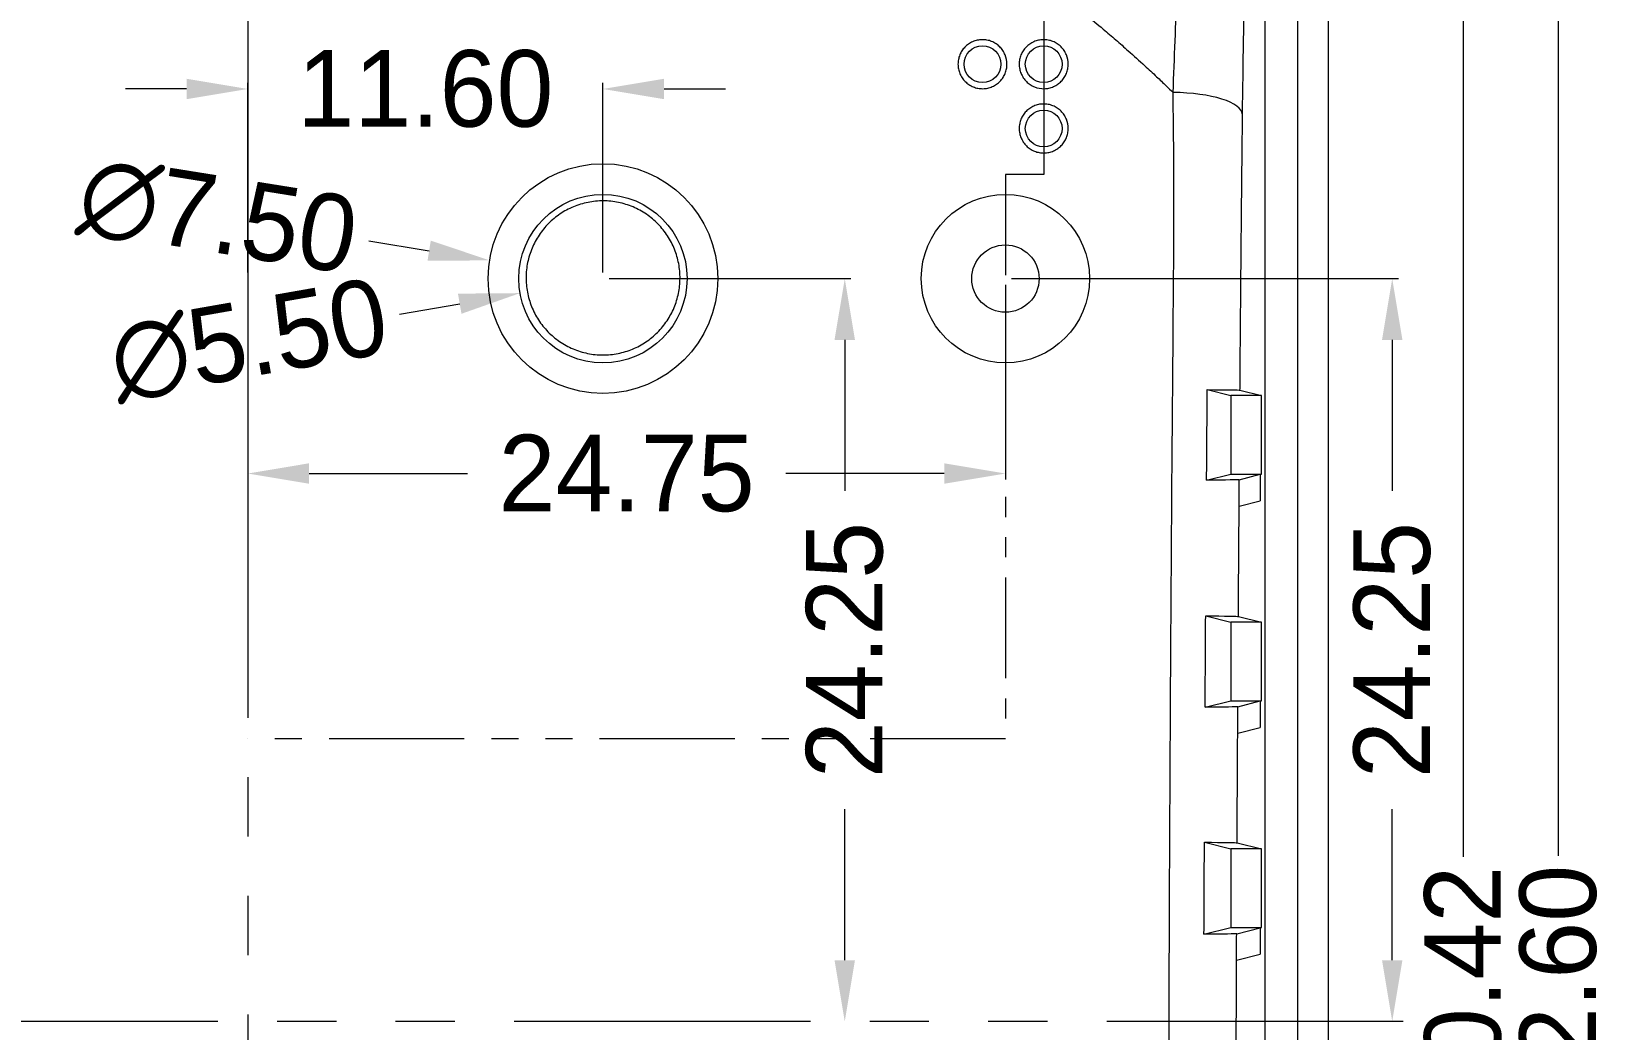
# Model space of a CAD drawing. Extents: x -222 to 335, y 201 to 414.
# Drawn here: x 124.4 to 175.9, y 309.4 to 342 of the extents above; entities that cross this region are included whole.
import ezdxf

# ---------------------------------------------------------------- set-up
doc = ezdxf.new("R2010")
doc.units = 0
doc.header["$MEASUREMENT"] = 0
doc.linetypes.add('PHANTOM', pattern=[2.5, 1.25, -0.25, 0.25, -0.25, 0.25, -0.25])
doc.layers.add('10', color=7, linetype='Continuous')
doc.dimstyles.get("Standard").update_dxf_attribs({"dimtxt": 0.18, "dimasz": 0.18, "dimexe": 0.18, "dimexo": 0.0625, "dimgap": 0.09, "dimtad": 0, "dimtih": 1, "dimtoh": 1, "dimdec": 4, "dimzin": 0, "dimdsep": 46, "dimtxsty": 'Standard', "dimcen": 0.09, "dimadec": 0, "dimazin": 0, "dimtfac": 1, "dimtdec": 4, "dimtofl": 0, "dimtmove": 0, "dimatfit": 3, "dimfxl": 0, "dimtolj": 1, "dimtzin": 0, "dimarcsym": 0})

# ---------------------------------------------------------------- blocks, each defined once
blk = doc.blocks.new('*D29')
at = {"color": 4, "linetype": 'Continuous', "lineweight": 9}
for p, q in [((129.423, 340.139), (127.423, 340.139)), ((131.423, 334.148), (131.423, 340.339)), ((143.023, 334.148), (143.023, 340.339)), ((145.023, 340.139), (147.023, 340.139))]:
    blk.add_line(p, q, dxfattribs=at)
for points in [[(129.423, 340.472), (129.423, 339.805), (131.423, 340.139)], [(145.023, 340.472), (145.023, 339.805), (143.023, 340.139)]]:
    blk.add_solid(points, dxfattribs=at)
at = {"layer": 'Defpoints', "color": 0, "linetype": 'Continuous', "lineweight": 9}
for p in [(143.023, 340.139), (131.423, 333.948), (143.023, 333.948)]:
    blk.add_point(p, dxfattribs=at)
at = {"color": 3, "linetype": 'Continuous', "lineweight": 9, "insert": (137.223, 340.139), "char_height": 2.5, "attachment_point": 5}
blk.add_mtext('\\A1;11.60', dxfattribs=at)
blk = doc.blocks.new('*D34')
at = {"color": 4, "linetype": 'Continuous', "lineweight": 9}
for p, q in [((131.423, 339.939), (131.423, 327.385)), ((156.173, 333.748), (156.173, 327.385)), ((133.423, 327.585), (138.598, 327.585)), ((154.173, 327.585), (148.998, 327.585))]:
    blk.add_line(p, q, dxfattribs=at)
for points in [[(133.423, 327.919), (133.423, 327.252), (131.423, 327.585)], [(154.173, 327.919), (154.173, 327.252), (156.173, 327.585)]]:
    blk.add_solid(points, dxfattribs=at)
at = {"layer": 'Defpoints', "color": 0, "linetype": 'Continuous', "lineweight": 9}
for p in [(131.423, 340.139), (156.173, 333.948), (131.423, 327.585)]:
    blk.add_point(p, dxfattribs=at)
at = {"color": 3, "linetype": 'Continuous', "lineweight": 9, "insert": (143.798, 327.585), "char_height": 2.5, "attachment_point": 5}
blk.add_mtext('\\A1;24.75', dxfattribs=at)
blk = doc.blocks.new('*D35')
at = {"color": 4, "linetype": 'Continuous', "lineweight": 9}
for p, q in [((143.223, 333.948), (151.124, 333.948)), ((150.924, 331.948), (150.924, 327.023)), ((150.924, 311.698), (150.924, 316.623))]:
    blk.add_line(p, q, dxfattribs=at)
for points in [[(150.59, 331.948), (151.257, 331.948), (150.924, 333.948)], [(150.59, 311.698), (151.257, 311.698), (150.924, 309.698)]]:
    blk.add_solid(points, dxfattribs=at)
at = {"layer": 'Defpoints', "color": 0, "linetype": 'Continuous', "lineweight": 9}
for p in [(143.023, 333.948), (150.924, 309.698), (150.924, 309.698)]:
    blk.add_point(p, dxfattribs=at)
at = {"color": 3, "linetype": 'Continuous', "lineweight": 9, "insert": (150.924, 321.823), "char_height": 2.5, "attachment_point": 5, "rotation": 90}
blk.add_mtext('\\A1;24.25', dxfattribs=at)
blk = doc.blocks.new('*D37')
at = {"color": 4, "linetype": 'Continuous', "lineweight": 9}
for p, q in [((156.373, 333.948), (169.009, 333.948)), ((168.809, 331.948), (168.809, 327.023)), ((168.809, 311.698), (168.809, 316.623)), ((168.963, 309.698), (168.609, 309.698))]:
    blk.add_line(p, q, dxfattribs=at)
for points in [[(168.476, 331.948), (169.143, 331.948), (168.809, 333.948)], [(168.476, 311.698), (169.143, 311.698), (168.809, 309.698)]]:
    blk.add_solid(points, dxfattribs=at)
at = {"layer": 'Defpoints', "color": 0, "linetype": 'Continuous', "lineweight": 9}
for p in [(156.173, 333.948), (168.809, 333.948), (169.163, 309.698)]:
    blk.add_point(p, dxfattribs=at)
at = {"color": 3, "linetype": 'Continuous', "lineweight": 9, "insert": (168.809, 321.823), "char_height": 2.5, "attachment_point": 5, "rotation": 90}
blk.add_mtext('\\A1;24.25', dxfattribs=at)
blk = doc.blocks.new('*D39')
at = {"color": 4, "linetype": 'Continuous', "lineweight": 9}
blk.add_line((135.371, 335.177), (137.346, 334.86), dxfattribs=at)
blk.add_solid([(137.399, 335.189), (137.293, 334.531), (139.32, 334.543)], dxfattribs=at)
at = {"layer": 'Defpoints', "color": 0, "linetype": 'Continuous', "lineweight": 9}
for p in [(139.32, 334.543), (146.726, 333.354)]:
    blk.add_point(p, dxfattribs=at)
at = {"color": 3, "linetype": 'Continuous', "lineweight": 9, "insert": (130.442, 335.968), "char_height": 2.5, "attachment_point": 5, "rotation": 350.8816}
blk.add_mtext('\\A1;∅7.50', dxfattribs=at)
blk = doc.blocks.new('*D40')
at = {"color": 4, "linetype": 'Continuous', "lineweight": 9}
blk.add_line((136.374, 332.783), (138.344, 333.128), dxfattribs=at)
blk.add_solid([(138.287, 333.457), (138.402, 332.8), (140.314, 333.474)], dxfattribs=at)
at = {"layer": 'Defpoints', "color": 0, "linetype": 'Continuous', "lineweight": 9}
for p in [(145.732, 334.423), (140.314, 333.474)]:
    blk.add_point(p, dxfattribs=at)
at = {"color": 3, "linetype": 'Continuous', "lineweight": 9, "insert": (131.458, 331.921), "char_height": 2.5, "attachment_point": 5, "rotation": 9.9418}
blk.add_mtext('\\A1;∅5.50', dxfattribs=at)
blk = doc.blocks.new('*D44')
at = {"color": 4, "linetype": 'Continuous', "lineweight": 9}
for p, q in [((131.623, 364.874), (171.322, 364.874)), ((171.122, 362.874), (171.122, 315.074)), ((171.122, 256.457), (171.122, 304.257)), ((131.623, 254.457), (171.322, 254.457))]:
    blk.add_line(p, q, dxfattribs=at)
for points in [[(170.788, 362.874), (171.455, 362.874), (171.122, 364.874)], [(170.788, 256.457), (171.455, 256.457), (171.122, 254.457)]]:
    blk.add_solid(points, dxfattribs=at)
at = {"layer": 'Defpoints', "color": 0, "linetype": 'Continuous', "lineweight": 9}
for p in [(131.423, 364.874), (131.423, 254.457), (171.122, 254.457)]:
    blk.add_point(p, dxfattribs=at)
at = {"color": 3, "linetype": 'Continuous', "lineweight": 9, "insert": (171.122, 309.666), "char_height": 2.5, "attachment_point": 5, "rotation": 90}
blk.add_mtext('\\A1;110.42', dxfattribs=at)
blk = doc.blocks.new('*D45')
at = {"color": 4, "linetype": 'Continuous', "lineweight": 9}
for p, q in [((131.623, 365.998), (174.433, 365.998)), ((174.233, 363.998), (174.233, 315.107)), ((174.233, 255.398), (174.233, 304.29)), ((131.623, 253.398), (174.433, 253.398))]:
    blk.add_line(p, q, dxfattribs=at)
for points in [[(173.9, 363.998), (174.567, 363.998), (174.233, 365.998)], [(173.9, 255.398), (174.567, 255.398), (174.233, 253.398)]]:
    blk.add_solid(points, dxfattribs=at)
at = {"layer": 'Defpoints', "color": 0, "linetype": 'Continuous', "lineweight": 9}
for p in [(131.423, 365.998), (174.233, 365.998), (131.423, 253.398)]:
    blk.add_point(p, dxfattribs=at)
at = {"color": 3, "linetype": 'Continuous', "lineweight": 9, "insert": (174.233, 309.698), "char_height": 2.5, "attachment_point": 5, "rotation": 90}
blk.add_mtext('\\A1;112.60', dxfattribs=at)

msp = doc.modelspace()

# ---------------------------------------------------------------- linework, layer by layer
at = {"layer": '10', "color": 1, "linetype": 'PHANTOM', "lineweight": 9, "ltscale": 7.743802}
for p, q in [((131.423, 368.005), (131.423, 250.643)), ((169.163, 309.698), (93.392, 309.698))]:
    msp.add_line(p, q, dxfattribs=at)
at = {"layer": '10', "color": 7, "linetype": 'Continuous', "lineweight": 9}
for p, q in [((164.653, 263.517), (164.653, 352.254)), ((165.723, 263.433), (165.723, 352.337)), ((166.723, 263.433), (166.723, 352.337)), ((162.767, 330.324), (163.534, 330.129)), ((163.836, 330.307), (164.534, 330.129)), ((164.534, 330.129), (163.534, 330.129)), ((163.534, 330.129), (163.534, 327.568)), ((164.534, 327.568), (164.534, 330.129)), ((162.745, 327.367), (163.534, 327.568)), ((163.534, 327.568), (164.534, 327.568)), ((163.814, 327.384), (164.5, 327.559)), ((164.5, 327.559), (164.534, 327.568)), ((164.5, 327.559), (164.5, 326.698)), ((163.808, 326.522), (164.5, 326.698)), ((162.715, 322.938), (163.534, 322.729)), ((164.534, 322.729), (163.534, 322.729)), ((163.534, 322.729), (163.534, 320.168)), ((163.784, 322.92), (164.534, 322.729)), ((164.534, 320.168), (164.534, 322.729)), ((162.697, 319.955), (163.534, 320.168)), ((163.534, 320.168), (164.534, 320.168)), ((163.766, 319.972), (164.5, 320.159)), ((164.5, 320.159), (164.534, 320.168)), ((164.5, 320.159), (164.5, 319.298)), ((163.761, 319.11), (164.5, 319.298)), ((162.674, 315.548), (163.534, 315.329)), ((164.534, 315.329), (163.534, 315.329)), ((163.534, 315.329), (163.534, 312.768)), ((163.742, 315.531), (164.534, 315.329)), ((164.534, 312.768), (164.534, 315.329)), ((162.66, 312.545), (163.534, 312.768)), ((163.534, 312.768), (164.534, 312.768)), ((163.728, 312.562), (164.5, 312.759)), ((164.5, 312.759), (164.534, 312.768)), ((164.5, 312.759), (164.5, 311.898)), ((163.724, 311.701), (164.5, 311.898))]:
    msp.add_line(p, q, dxfattribs=at)
at = {"layer": '10', "color": 1, "linetype": 'Continuous', "lineweight": 9}
for p, q in [((157.423, 344.098), (157.423, 337.349)), ((157.423, 337.349), (156.173, 337.349))]:
    msp.add_line(p, q, dxfattribs=at)
at = {"layer": '10', "color": 1, "linetype": 'PHANTOM', "lineweight": 9, "ltscale": 2.631449}
msp.add_line((156.173, 337.349), (156.173, 318.929), dxfattribs=at)
at = {"layer": '10', "color": 1, "linetype": 'PHANTOM', "lineweight": 9, "ltscale": 3.535714}
msp.add_line((156.173, 318.929), (131.423, 318.929), dxfattribs=at)
at = {"layer": '10', "color": 7, "linetype": 'Continuous', "lineweight": 9}
for centre, radius in [((155.423, 340.948), 0.6), ((157.423, 340.948), 0.6), ((157.423, 338.848), 0.6), ((143.023, 333.948), 3.75), ((143.023, 333.948), 2.75), ((156.173, 333.948), 2.75), ((156.173, 333.948), 1.1)]:
    msp.add_circle(centre, radius, dxfattribs=at)
for points, knots in [([(161.652, 340.024), (161.675, 340.588), (161.719, 341.702), (161.769, 343.309), (161.81, 344.83), (161.854, 346.701), (161.908, 348.84), (161.978, 351.446), (162.056, 353.581), (162.114, 354.842), (162.149, 355.35), (162.16, 355.565), (162.167, 355.642), (162.17, 355.678)], [0, 0, 0, 0, 0.074754, 0.147714, 0.218642, 0.287314, 0.418065, 0.546401, 0.734973, 0.869809, 0.936234, 0.970115, 1, 1, 1, 1]), ([(163.919, 339.307), (163.938, 340.966), (163.988, 344.139), (164.081, 347.45), (164.171, 349.506), (164.232, 350.502), (164.284, 351.103), (164.323, 351.451), (164.357, 351.654), (164.383, 351.762), (164.397, 351.797), (164.404, 351.811)], [0, 0, 0, 0, 0.249951, 0.499967, 0.624975, 0.749984, 0.812488, 0.874992, 0.937496, 0.968748, 1, 1, 1, 1]), ([(158.223, 343.03), (158.281, 342.983), (158.406, 342.884), (158.603, 342.725), (158.928, 342.461), (159.323, 342.132), (159.778, 341.742), (160.232, 341.344), (160.677, 340.943), (161.088, 340.562), (161.397, 340.27), (161.575, 340.098), (161.652, 340.024)], [0, 0, 0, 0, 0.049165, 0.104692, 0.166583, 0.324021, 0.443143, 0.5608, 0.720928, 0.8368, 0.929828, 1, 1, 1, 1]), ([(156.223, 340.948), (156.223, 340.897), (156.218, 340.846), (156.199, 340.746), (156.184, 340.696), (156.145, 340.601), (156.122, 340.556), (156.066, 340.47), (156.034, 340.429), (155.962, 340.355), (155.923, 340.322), (155.838, 340.262), (155.791, 340.236), (155.696, 340.194), (155.646, 340.178), (155.542, 340.156), (155.489, 340.149), (155.383, 340.148), (155.329, 340.152), (155.223, 340.172), (155.172, 340.187), (155.073, 340.227), (155.025, 340.253), (154.936, 340.312), (154.895, 340.346), (154.819, 340.421), (154.785, 340.462), (154.727, 340.55), (154.703, 340.597), (154.663, 340.694), (154.648, 340.743), (154.628, 340.845), (154.623, 340.897), (154.623, 341), (154.628, 341.05), (154.647, 341.151), (154.662, 341.201), (154.7, 341.295), (154.724, 341.341), (154.78, 341.427), (154.812, 341.467), (154.883, 341.541), (154.923, 341.575), (155.009, 341.635), (155.054, 341.66), (155.15, 341.702), (155.2, 341.719), (155.304, 341.741), (155.357, 341.747), (155.463, 341.749), (155.517, 341.745), (155.622, 341.725), (155.673, 341.71), (155.773, 341.67), (155.821, 341.644), (155.91, 341.586), (155.952, 341.551), (156.027, 341.476), (156.06, 341.435), (156.119, 341.347), (156.143, 341.3), (156.203, 341.156), (156.223, 341.052), (156.223, 340.948)], [0, 0, 0, 0, 0.03125, 0.03125, 0.0625, 0.0625, 0.09375, 0.09375, 0.125, 0.125, 0.15625, 0.15625, 0.1875, 0.1875, 0.21875, 0.21875, 0.25, 0.25, 0.28125, 0.28125, 0.3125, 0.3125, 0.34375, 0.34375, 0.375, 0.375, 0.40625, 0.40625, 0.4375, 0.4375, 0.46875, 0.46875, 0.5, 0.5, 0.53125, 0.53125, 0.5625, 0.5625, 0.59375, 0.59375, 0.625, 0.625, 0.65625, 0.65625, 0.6875, 0.6875, 0.71875, 0.71875, 0.75, 0.75, 0.78125, 0.78125, 0.8125, 0.8125, 0.84375, 0.84375, 0.875, 0.875, 0.90625, 0.90625, 0.9375, 0.9375, 1, 1, 1, 1]), ([(158.223, 340.948), (158.223, 340.897), (158.218, 340.846), (158.199, 340.746), (158.184, 340.696), (158.146, 340.601), (158.122, 340.556), (158.066, 340.47), (158.034, 340.429), (157.962, 340.355), (157.923, 340.322), (157.838, 340.263), (157.792, 340.237), (157.696, 340.195), (157.647, 340.178), (157.543, 340.156), (157.49, 340.149), (157.331, 340.147), (157.222, 340.167), (157.074, 340.227), (157.025, 340.252), (156.936, 340.311), (156.895, 340.345), (156.82, 340.42), (156.786, 340.462), (156.728, 340.55), (156.703, 340.596), (156.663, 340.694), (156.648, 340.743), (156.628, 340.845), (156.623, 340.897), (156.623, 341), (156.628, 341.05), (156.647, 341.151), (156.662, 341.201), (156.7, 341.295), (156.724, 341.34), (156.78, 341.427), (156.812, 341.467), (156.919, 341.578), (157.006, 341.639), (157.149, 341.702), (157.2, 341.718), (157.303, 341.741), (157.356, 341.747), (157.462, 341.749), (157.516, 341.745), (157.621, 341.725), (157.673, 341.71), (157.773, 341.67), (157.82, 341.645), (157.909, 341.586), (157.951, 341.552), (158.026, 341.476), (158.06, 341.436), (158.118, 341.348), (158.143, 341.301), (158.203, 341.156), (158.223, 341.052), (158.223, 340.948)], [0, 0, 0, 0, 0.03125, 0.03125, 0.0625, 0.0625, 0.09375, 0.09375, 0.125, 0.125, 0.15625, 0.15625, 0.1875, 0.1875, 0.21875, 0.21875, 0.25, 0.25, 0.3125, 0.3125, 0.34375, 0.34375, 0.375, 0.375, 0.40625, 0.40625, 0.4375, 0.4375, 0.46875, 0.46875, 0.5, 0.5, 0.53125, 0.53125, 0.5625, 0.5625, 0.59375, 0.59375, 0.625, 0.625, 0.6875, 0.6875, 0.71875, 0.71875, 0.75, 0.75, 0.78125, 0.78125, 0.8125, 0.8125, 0.84375, 0.84375, 0.875, 0.875, 0.90625, 0.90625, 0.9375, 0.9375, 1, 1, 1, 1]), ([(160.765, 267.647), (160.816, 267.901), (160.915, 268.402), (160.933, 269.184), (160.845, 269.978), (160.807, 270.826), (160.83, 271.703), (160.894, 272.615), (160.9, 273.56), (160.982, 276.566), (161.146, 282.879), (161.346, 291.938), (161.502, 302.221), (161.523, 312.586), (161.573, 321.354), (161.619, 328.245), (161.658, 332.732), (161.688, 336.735), (161.663, 339.015), (161.652, 340.024)], [0, 0, 0, 0, 0.010659, 0.020986, 0.032128, 0.043685, 0.05603, 0.068264, 0.081334, 0.09497, 0.192102, 0.340871, 0.466555, 0.614358, 0.768076, 0.830399, 0.902752, 0.956979, 1, 1, 1, 1]), ([(163.919, 339.307), (163.9, 339.498), (163.655, 339.68), (162.832, 339.94), (162.257, 340.018), (161.652, 340.024)], [0, 0, 0, 0, 0.5, 0.5, 1, 1, 1, 1]), ([(158.223, 338.848), (158.223, 338.796), (158.218, 338.745), (158.199, 338.645), (158.184, 338.596), (158.145, 338.5), (158.122, 338.455), (158.066, 338.369), (158.033, 338.329), (157.961, 338.254), (157.922, 338.221), (157.837, 338.162), (157.791, 338.136), (157.695, 338.094), (157.646, 338.078), (157.542, 338.056), (157.489, 338.049), (157.383, 338.048), (157.33, 338.052), (157.224, 338.072), (157.173, 338.087), (157.074, 338.127), (157.026, 338.152), (156.937, 338.211), (156.895, 338.245), (156.82, 338.32), (156.786, 338.362), (156.728, 338.449), (156.703, 338.496), (156.663, 338.593), (156.648, 338.643), (156.628, 338.744), (156.623, 338.797), (156.623, 338.9), (156.628, 338.951), (156.648, 339.051), (156.662, 339.101), (156.701, 339.196), (156.724, 339.241), (156.78, 339.328), (156.813, 339.368), (156.884, 339.442), (156.923, 339.475), (157.009, 339.535), (157.055, 339.56), (157.15, 339.602), (157.201, 339.619), (157.304, 339.641), (157.356, 339.647), (157.462, 339.649), (157.517, 339.645), (157.621, 339.625), (157.673, 339.61), (157.773, 339.57), (157.82, 339.545), (157.909, 339.486), (157.951, 339.452), (158.026, 339.377), (158.06, 339.336), (158.118, 339.248), (158.143, 339.201), (158.203, 339.056), (158.223, 338.952), (158.223, 338.848)], [0, 0, 0, 0, 0.03125, 0.03125, 0.0625, 0.0625, 0.09375, 0.09375, 0.125, 0.125, 0.15625, 0.15625, 0.1875, 0.1875, 0.21875, 0.21875, 0.25, 0.25, 0.28125, 0.28125, 0.3125, 0.3125, 0.34375, 0.34375, 0.375, 0.375, 0.40625, 0.40625, 0.4375, 0.4375, 0.46875, 0.46875, 0.5, 0.5, 0.53125, 0.53125, 0.5625, 0.5625, 0.59375, 0.59375, 0.625, 0.625, 0.65625, 0.65625, 0.6875, 0.6875, 0.71875, 0.71875, 0.75, 0.75, 0.78125, 0.78125, 0.8125, 0.8125, 0.84375, 0.84375, 0.875, 0.875, 0.90625, 0.90625, 0.9375, 0.9375, 1, 1, 1, 1]), ([(163.836, 330.307), (163.837, 330.383), (163.841, 330.882), (163.848, 331.802), (163.859, 333.063), (163.87, 334.301), (163.881, 335.556), (163.89, 336.542), (163.899, 337.393), (163.906, 338.039), (163.913, 338.715), (163.917, 339.126), (163.919, 339.307)], [0, 0, 0, 0, 0.025272, 0.164555, 0.303831, 0.443104, 0.575936, 0.72163, 0.772371, 0.860838, 0.938595, 1, 1, 1, 1]), ([(145.542, 333.948), (145.54, 333.785), (145.523, 333.624), (145.475, 333.387), (145.455, 333.308), (145.407, 333.153), (145.379, 333.076), (145.285, 332.85), (145.208, 332.708), (145.073, 332.505), (145.025, 332.44), (144.92, 332.313), (144.865, 332.251), (144.692, 332.078), (144.566, 331.974), (144.361, 331.836), (144.29, 331.793), (144.143, 331.715), (144.069, 331.679), (143.84, 331.584), (143.682, 331.536), (143.436, 331.487), (143.353, 331.475), (143.187, 331.459), (143.021, 331.451), (142.855, 331.459), (142.688, 331.476), (142.605, 331.489), (142.358, 331.54), (142.199, 331.589), (141.969, 331.687), (141.894, 331.723), (141.746, 331.804), (141.675, 331.848), (141.47, 331.988), (141.343, 332.095), (141.169, 332.274), (141.114, 332.336), (141.011, 332.465), (140.915, 332.598), (140.832, 332.74), (140.756, 332.886), (140.722, 332.962), (140.631, 333.19), (140.586, 333.346), (140.526, 333.666), (140.511, 333.831), (140.514, 334.154), (140.531, 334.315), (140.58, 334.554), (140.6, 334.633), (140.648, 334.788), (140.676, 334.865), (140.769, 335.088), (140.845, 335.231), (141.028, 335.504), (141.131, 335.63), (141.303, 335.803), (141.364, 335.858), (141.49, 335.962), (141.557, 336.012), (141.762, 336.15), (141.907, 336.228), (142.135, 336.323), (142.213, 336.351), (142.373, 336.4), (142.454, 336.42), (142.699, 336.469), (142.864, 336.485), (143.115, 336.485), (143.199, 336.481), (143.366, 336.464), (143.531, 336.438), (143.692, 336.397), (143.851, 336.348), (143.93, 336.319), (144.163, 336.22), (144.308, 336.141), (144.514, 336), (144.58, 335.95), (144.708, 335.843), (144.769, 335.786), (144.942, 335.608), (145.045, 335.48), (145.18, 335.273), (145.222, 335.201), (145.297, 335.055), (145.331, 334.981), (145.422, 334.754), (145.468, 334.597), (145.529, 334.275), (145.543, 334.112), (145.542, 333.948)], [0, 0, 0, 0, 0.03125, 0.03125, 0.046875, 0.046875, 0.0625, 0.0625, 0.09375, 0.09375, 0.109375, 0.109375, 0.125, 0.125, 0.15625, 0.15625, 0.171875, 0.171875, 0.1875, 0.1875, 0.21875, 0.21875, 0.234375, 0.234375, 0.25, 0.265625, 0.265625, 0.28125, 0.28125, 0.3125, 0.3125, 0.328125, 0.328125, 0.34375, 0.34375, 0.375, 0.375, 0.390625, 0.390625, 0.40625, 0.421875, 0.421875, 0.4375, 0.4375, 0.46875, 0.46875, 0.5, 0.5, 0.53125, 0.53125, 0.546875, 0.546875, 0.5625, 0.5625, 0.59375, 0.59375, 0.625, 0.625, 0.640625, 0.640625, 0.65625, 0.65625, 0.6875, 0.6875, 0.703125, 0.703125, 0.71875, 0.71875, 0.75, 0.75, 0.765625, 0.765625, 0.78125, 0.796875, 0.796875, 0.8125, 0.8125, 0.84375, 0.84375, 0.859375, 0.859375, 0.875, 0.875, 0.90625, 0.90625, 0.921875, 0.921875, 0.9375, 0.9375, 0.96875, 0.96875, 1, 1, 1, 1]), ([(163.784, 322.92), (163.784, 322.968), (163.787, 323.406), (163.792, 324.228), (163.799, 325.191), (163.804, 325.954), (163.807, 326.333), (163.808, 326.522)], [0, 0, 0, 0, 0.039842, 0.363331, 0.683381, 0.842116, 1, 1, 1, 1]), ([(163.742, 315.531), (163.742, 315.578), (163.744, 316.013), (163.747, 316.64), (163.751, 317.41), (163.754, 317.981), (163.757, 318.547), (163.76, 318.923), (163.761, 319.11)], [0, 0, 0, 0, 0.039672, 0.364358, 0.524981, 0.684459, 0.842799, 1, 1, 1, 1]), ([(163.724, 311.701), (163.724, 311.778), (163.725, 312.011), (163.726, 312.298), (163.727, 312.508), (163.728, 312.562)], [0, 0, 0, 0, 0.270311, 0.810915, 1, 1, 1, 1])]:
    msp.add_open_spline(points, degree=3, knots=knots, dxfattribs=at)
for points in [[(162.745, 327.367), (162.752, 328.354), (162.76, 329.34), (162.767, 330.324)], [(162.767, 330.324), (163.411, 330.32), (163.809, 330.314), (163.836, 330.307)], [(163.814, 327.384), (163.789, 327.377), (163.391, 327.371), (162.745, 327.367)], [(163.808, 326.522), (163.81, 326.809), (163.812, 327.097), (163.814, 327.384)], [(162.697, 319.955), (162.703, 320.95), (162.709, 321.945), (162.715, 322.938)], [(162.715, 322.938), (163.358, 322.934), (163.758, 322.927), (163.784, 322.92)], [(163.766, 319.972), (163.739, 319.965), (163.34, 319.958), (162.697, 319.955)], [(163.761, 319.11), (163.762, 319.397), (163.764, 319.685), (163.766, 319.972)], [(162.66, 312.545), (162.664, 313.547), (162.669, 314.548), (162.674, 315.548)], [(162.674, 315.548), (163.313, 315.544), (163.714, 315.538), (163.742, 315.531)], [(163.728, 312.562), (163.699, 312.555), (163.298, 312.549), (162.66, 312.545)], [(163.71, 308.139), (163.714, 309.328), (163.719, 310.515), (163.724, 311.701)]]:
    msp.add_open_spline(points, degree=3, dxfattribs=at)

# ---------------------------------------------------------------- dimensions: what is measured, and where the dimension line sits
at = {"color": 7, "linetype": 'Continuous', "lineweight": 9}
for base, p1, p2, picture, middle in [((174.233, 365.998), (131.423, 253.398), (131.423, 365.998), '*D45', (174.233, 309.698)), ((171.122, 254.457), (131.423, 364.874), (131.423, 254.457), '*D44', (171.122, 309.666)), ((150.924, 309.698), (143.023, 333.948), (150.924, 309.698), '*D35', (150.924, 321.823)), ((168.809, 333.948), (169.163, 309.698), (156.173, 333.948), '*D37', (168.809, 321.823))]:
    dim = msp.add_linear_dim(base=base, p1=p1, p2=p2, angle=90, dimstyle='Standard', override={"dimtxt": 2.5, "dimasz": 2, "dimexe": 0.2, "dimexo": 0.2, "dimgap": 0.2, "dimtih": 0, "dimtoh": 0, "dimdec": 2, "dimdsep": 0, "dimcen": 0, "dimclrd": 4, "dimclre": 4, "dimclrt": 3, "dimadec": 1, "dimtdec": 2, "dimlwd": 9, "dimlwe": 9}, dxfattribs=at)
    dim.commit()
    dim.dimension.update_dxf_attribs({"geometry": picture, "text_midpoint": middle})
for base, p1, p2, picture, middle in [((143.023, 340.139), (131.423, 333.948), (143.023, 333.948), '*D29', (137.223, 340.139)), ((131.423, 327.585), (156.173, 333.948), (131.423, 340.139), '*D34', (143.798, 327.585))]:
    dim = msp.add_linear_dim(base=base, p1=p1, p2=p2, dimstyle='Standard', override={"dimtxt": 2.5, "dimasz": 2, "dimexe": 0.2, "dimexo": 0.2, "dimgap": 0.2, "dimtih": 0, "dimtoh": 0, "dimdec": 2, "dimdsep": 0, "dimcen": 0, "dimclrd": 4, "dimclre": 4, "dimclrt": 3, "dimadec": 1, "dimtdec": 2, "dimlwd": 9, "dimlwe": 9}, dxfattribs=at)
    dim.commit()
    dim.dimension.update_dxf_attribs({"geometry": picture, "text_midpoint": middle})
for p1, p2, picture, middle in [((146.726, 333.354), (139.32, 334.543), '*D39', (130.442, 335.968)), ((145.732, 334.423), (140.314, 333.474), '*D40', (131.458, 331.921))]:
    dim = msp.add_diameter_dim_2p(p1=p1, p2=p2, dimstyle='Standard', override={"dimtxt": 2.5, "dimasz": 2, "dimexe": 0.2, "dimexo": 0.2, "dimgap": 0.2, "dimtih": 0, "dimtoh": 0, "dimdec": 2, "dimdsep": 0, "dimcen": 0, "dimclrd": 4, "dimclre": 4, "dimclrt": 3, "dimadec": 1, "dimtdec": 2, "dimlwd": 9, "dimlwe": 9}, dxfattribs=at)
    dim.commit()
    dim.dimension.update_dxf_attribs({"geometry": picture, "text_midpoint": middle})

doc.saveas('drawing.dxf')
